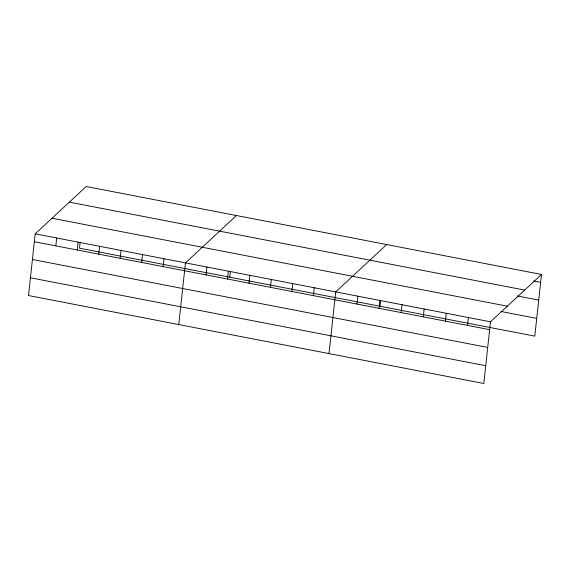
<?xml version="1.0" encoding="UTF-8"?>
<svg xmlns="http://www.w3.org/2000/svg" width="570" height="570" viewBox="0 0 570 570"><rect width="100%" height="100%" fill="white"/><g stroke="black" fill="none" stroke-linecap="round" stroke-linejoin="round"><path stroke-width="0.85" d="M35.197 233.857L28.5 295.538L483.795 383.489L490.499 321.808L541.5 274.462L86.205 186.511L35.197 233.857L490.499 321.808M55.81 245.869L56.665 238.004M77.271 250.016L78.126 242.15M80.149 242.271L79.501 248.192L534.803 336.143L541.5 274.462M98.738 254.163L99.593 246.297M120.199 258.31L121.054 250.444M141.666 262.457L142.521 254.59M163.127 266.603L163.982 258.737M178.745 324.558L185.45 262.884L236.45 215.538M206.055 274.897L206.91 267.031M227.523 279.043L228.378 271.178M229.753 277.212L230.394 271.291M248.983 283.183L249.838 275.324M270.451 287.33L271.306 279.471M291.911 291.477L292.766 283.618M313.379 295.623L314.234 287.757M328.997 353.585L335.694 291.904L386.702 244.559M356.955 304.045L357.81 296.179M379.071 308.313L379.926 300.454M379.998 306.24L380.639 300.319M401.187 312.588L402.042 304.722M423.296 316.856L424.151 308.997M445.412 321.131L446.267 313.265M467.528 325.406L468.383 317.54M533.841 281.01L540.645 282.328M69.369 202.136L524.671 290.087M517.453 295.98L538.714 300.084M52.034 218.232L507.328 306.183M501.009 311.484L536.726 318.381M34.343 241.723L489.644 329.674M32.419 259.485L487.713 347.436M30.431 277.775L485.726 365.726"/></g></svg>
